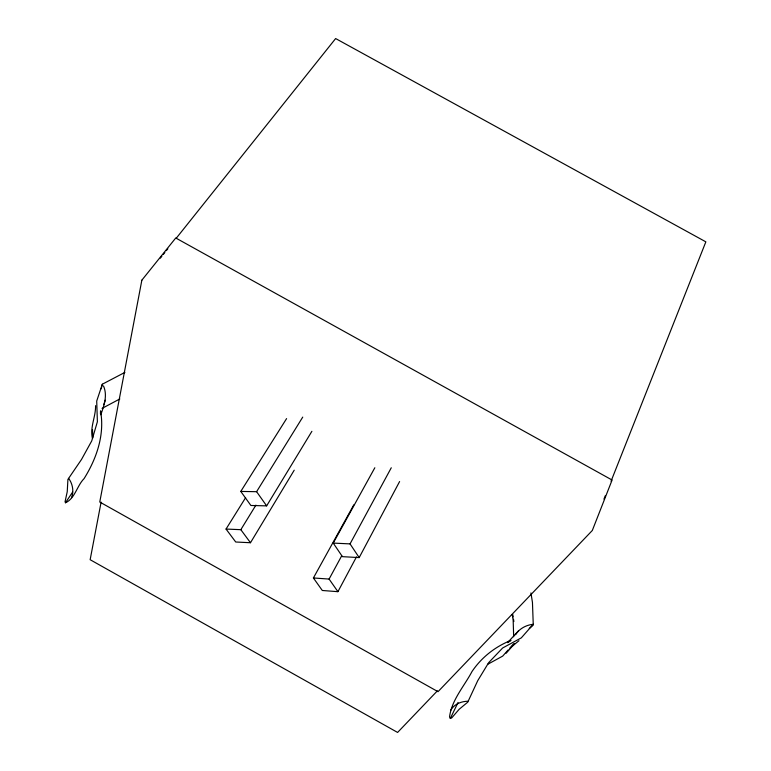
<?xml version="1.0" encoding="UTF-8"?>
<svg xmlns="http://www.w3.org/2000/svg" width="771" height="771" viewBox="0 0 771 771"><rect width="100%" height="100%" fill="white"/><g stroke="black" fill="none" stroke-linecap="round" stroke-linejoin="round"><path stroke-width="1.16" d="M100.471 413.882L100.529 410.856C104.866 434.805 96.616 458.533 84.058 478.656C77.061 485.566 74.941 498.692 65.477 502.759L65.063 501.69L67.241 491.705L67.915 479.408L81.524 459.439L91.739 440.896L97.387 421.756L96.712 401.045L102.331 384.209L124.902 372.393M100.77 414.779C104.075 405.604 107.709 395.475 103.497 385.943M95.575 405.662C95.826 416.745 89.879 426.941 92.375 438.15M530.94 592.938L532.453 602.411L533.243 624.317L521.302 637.877L502.653 647.977L488.727 662.578L477.731 680.677L467.737 702.169L459.15 709.291L451.729 717.878L450.341 718.447L449.541 716.982C451.555 700.164 464.277 686.103 472.025 671.493C481.596 657.335 495.146 646.715 510.98 640.354L507.8 642.667M101.223 388.825L102.331 384.209M101.107 502.123L90.149 559.707L397.595 732.44L437.379 690.855M71.481 497.623C74.132 491.406 72.609 483.668 68.609 478.367M103.796 404.679L105.261 400.197M603.953 499.097L605.283 495.743M611.046 481.22L705.851 241.843L335.636 38.55L176.087 238.441M450.341 718.447L458.022 702.487M374.841 467.746L333.236 543.092L342.44 556.662L359.18 557.597L399.6 481.547M353.822 504.812L313.402 577.971L322.297 590.48L337.92 591.685L356.472 556.903M359.18 557.597L350.044 543.892L391.273 467.775M337.92 591.685L329.092 579.069L341.688 555.843M245.612 497.671L226.038 529.06L235.724 542.003L250.479 542.736L294.223 470.194M286.59 418.595L240.783 491.426L250.883 505.477L266.641 505.872L311.889 431.317M226.038 529.06L240.831 529.677L255.905 505.14M240.783 491.426L256.598 491.686L302.743 417.101M65.477 502.759L72.628 492.052M450.63 710.39C453.897 704.328 461.174 701.282 467.824 701.263M515.587 634.735C519.268 628.683 526.285 624.915 533.243 624.317L533.06 625.242L529.263 628.442M160.368 258.14L161.862 256.261M163.365 254.391L164.859 252.512M166.353 250.633L167.856 248.754M506.162 653.23L514.816 643.438M508.185 649.914L502.711 656.092L487.542 664.38M509.747 648.151L513.659 643.746M507.819 642.368L518.353 630.977M512.156 646.349L518.96 640.701M102.061 408.399L119.823 398.954M333.236 543.092L350.044 543.892M313.402 577.971L329.092 579.069M240.831 529.677L250.479 542.736M256.598 491.686L266.641 505.872M512.291 614.622L513.168 620.376L513.679 636.769M512.811 614.612L513.158 616.916M513.505 619.219L513.852 621.532M92.481 429.62L92.732 437.947M141.854 280.172L99.758 502.017L438.005 691.683L592.311 530.477L612.097 480.034L175.74 237.979L141.854 280.172"/></g></svg>
